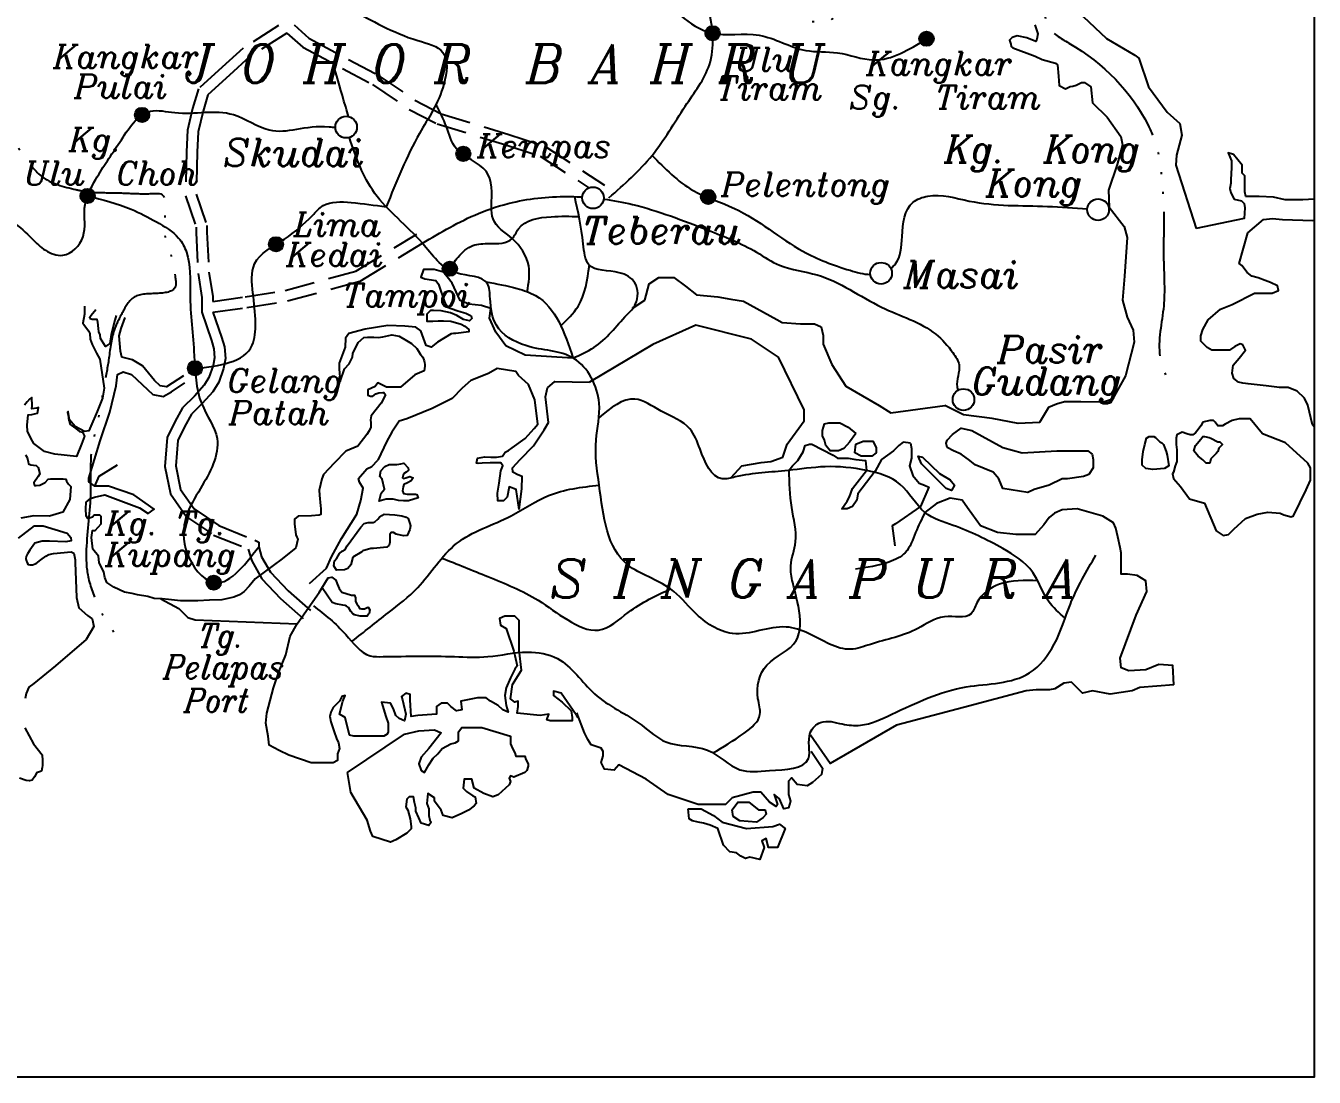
# Model space of a CAD drawing. Header units: metres. Extents: x -16650 to -16226, y -32196 to -31906.
# Drawn here: x -16380.2 to -16315.8, y -31996.4 to -31943.9 of the extents above; entities that cross this region are included whole.
import ezdxf

# ---------------------------------------------------------------- set-up
doc = ezdxf.new("R2010")
doc.units = ezdxf.units.M
doc.header["$LTSCALE"] = 6
doc.header["$MEASUREMENT"] = 0
for name, pattern in [('ACAD_ISO06W100', [36, 24, -3, 0, -3, 0, -3, 0, -3]), ('DASHDOT', [1, 0.5, -0.25, 0, -0.25]), ('HIDDEN', [0.375, 0.25, -0.125])]:
    doc.linetypes.add(name, pattern=pattern)
for name, color, linetype in [('EDIT', 1, 'Continuous'), ('Frame', 7, 'Continuous'), ('JLN', 1, 'HIDDEN'), ('PELAN KUNCI', 7, 'Continuous'), ('SEM', 5, 'DASHDOT')]:
    doc.layers.add(name, color=color, linetype=linetype)
doc.styles.add('style6', font='italic.shx')

msp = doc.modelspace()

# ---------------------------------------------------------------- hatches: boundary and pattern name
at = {"layer": 'EDIT', "linetype": 'ByBlock'}
h = msp.add_hatch(color=7, dxfattribs=at)
edge = h.paths.add_edge_path()
edge.add_arc((-16345.859, -31944.23), 0.36, 0, 360)
h = msp.add_hatch(color=7, dxfattribs=at)
edge = h.paths.add_edge_path()
edge.add_arc((-16335.162, -31944.507), 0.36, 0, 360)
h = msp.add_hatch(color=7, dxfattribs=at)
edge = h.paths.add_edge_path()
edge.add_arc((-16374.39, -31948.314), 0.36, 0, 360)
h = msp.add_hatch(color=7, dxfattribs=at)
edge = h.paths.add_edge_path()
edge.add_arc((-16358.324, -31950.258), 0.36, 0, 360)
h = msp.add_hatch(color=7, dxfattribs=at)
edge = h.paths.add_edge_path()
edge.add_arc((-16377.112, -31952.36), 0.36, 0, 360)
h = msp.add_hatch(color=7, dxfattribs=at)
edge = h.paths.add_edge_path()
edge.add_arc((-16346.08, -31952.414), 0.36, 0, 360)
h = msp.add_hatch(color=7, dxfattribs=at)
edge = h.paths.add_edge_path()
edge.add_arc((-16367.691, -31954.779), 0.36, 0, 360)
h = msp.add_hatch(color=7, dxfattribs=at)
edge = h.paths.add_edge_path()
edge.add_arc((-16358.999, -31956.001), 0.36, 0, 360)
h = msp.add_hatch(color=7, dxfattribs=at)
edge = h.paths.add_edge_path()
edge.add_arc((-16371.741, -31960.977), 0.36, 0, 360)
h = msp.add_hatch(color=7, dxfattribs=at)
edge = h.paths.add_edge_path()
edge.add_arc((-16370.801, -31971.692), 0.36, 0, 360)

# ---------------------------------------------------------------- linework, layer by layer
at = {"layer": 'EDIT', "color": 7, "linetype": 'ByBlock'}
for centre, radius in [((-16345.853, -31944.224), 0.36), ((-16335.157, -31944.501), 0.36), ((-16374.384, -31948.308), 0.36), ((-16364.178, -31948.918), 0.54), ((-16358.318, -31950.251), 0.36), ((-16351.834, -31952.451), 0.54), ((-16377.106, -31952.354), 0.36), ((-16346.075, -31952.408), 0.36), ((-16326.576, -31953.041), 0.54), ((-16367.685, -31954.773), 0.36), ((-16358.993, -31955.995), 0.36), ((-16337.428, -31956.222), 0.54), ((-16371.735, -31960.971), 0.36), ((-16333.309, -31962.536), 0.54), ((-16370.796, -31971.686), 0.36)]:
    msp.add_circle(centre, radius, dxfattribs=at)
at = {"layer": 'Frame', "linetype": 'Continuous'}
msp.add_lwpolyline([(-16405.77, -31906.403), (-16315.77, -31906.403), (-16315.77, -31996.403), (-16405.77, -31996.403)], close=True, dxfattribs=at)
at = {"layer": 'Frame'}
msp.add_lwpolyline([(-16405.77, -31906.403), (-16315.77, -31906.403), (-16315.77, -31996.403), (-16405.77, -31996.403)], close=True, dxfattribs=at)
at = {"layer": 'JLN', "color": 7, "linetype": 'ByBlock'}
for points in [[(-16359.292, -31936.473), (-16354.968, -31939.533), (-16352.583, -31939.652), (-16351.093, -31939.652), (-16350.139, -31940.248), (-16348.842, -31941.881), (-16347.455, -31943.346), (-16345.92, -31944.209), (-16343.533, -31944.323), (-16341.196, -31945.082), (-16339.609, -31945.206), (-16337.798, -31945.559), (-16335.157, -31944.501)], [(-16356.916, -31952.888), (-16357.177, -31951.124), (-16358.675, -31949.982), (-16359.165, -31948.892), (-16359.685, -31947.784)], [(-16377.106, -31952.354), (-16374.926, -31953.023), (-16373.663, -31953.655), (-16372.556, -31954.46), (-16372.165, -31955.164), (-16371.981, -31957.241), (-16371.773, -31960.327), (-16371.4, -31962.751), (-16370.634, -31964.486), (-16371.463, -31966.984), (-16372.173, -31968.384), (-16372.13, -31970.207), (-16370.853, -31971.673), (-16368.549, -31969.899)], [(-16371.735, -31960.985), (-16368.876, -31959.822), (-16368.707, -31958.707), (-16368.841, -31957.198), (-16368.759, -31955.753), (-16367.26, -31954.509), (-16365.865, -31953.329), (-16365.325, -31952.842), (-16363.934, -31952.683), (-16362.173, -31952.903)], [(-16352.85, -31960.46), (-16351.788, -31959.928), (-16350.139, -31958.3), (-16349.706, -31957.756), (-16349.739, -31956.703), (-16350.519, -31956.195), (-16352.038, -31955.793), (-16352.319, -31954.75), (-16352.746, -31952.391)], [(-16355.125, -31957.142), (-16355.048, -31955.854), (-16355.878, -31954.488), (-16356.833, -31953.509), (-16356.916, -31952.888)], [(-16359.046, -31956.042), (-16358.58, -31955.412), (-16357.841, -31954.834), (-16357.012, -31954.738), (-16355.878, -31954.488), (-16355.562, -31954.006), (-16353.934, -31953.396), (-16352.535, -31953.383)], [(-16353.446, -31958.841), (-16352.583, -31957.875), (-16352.016, -31955.817)], [(-16357.181, -31956.65), (-16355.622, -31956.982), (-16354.705, -31957.338), (-16352.835, -31960.453)], [(-16328.227, -31973.458), (-16329.061, -31972.606), (-16329.848, -31971.17), (-16331.347, -31969.978), (-16333.818, -31968.827), (-16335.233, -31968.177), (-16336.473, -31966.772), (-16338.163, -31966.079), (-16340.226, -31965.892), (-16342.079, -31966.078), (-16344.72, -31966.402), (-16345.369, -31966.494), (-16346.481, -31965.013), (-16346.99, -31963.994), (-16348.426, -31963.114), (-16349.74, -31962.507), (-16351.544, -31963.454)], [(-16345.837, -31980.194), (-16344.274, -31979.203), (-16343.485, -31978.267), (-16343.584, -31977.478), (-16343.14, -31975.803), (-16341.668, -31974.571), (-16341.477, -31973.578), (-16341.847, -31971.68), (-16341.94, -31970.846), (-16341.709, -31969.643), (-16341.894, -31967.93), (-16342.024, -31966.06)], [(-16363.88, -31974.615), (-16362.076, -31973.195), (-16360.6, -31971.931), (-16358.665, -31969.736), (-16355.925, -31968.341), (-16354.064, -31967.333), (-16351.525, -31966.814)], [(-16329.599, -31971.59), (-16331.502, -31971.762), (-16332.636, -31972.699), (-16332.932, -31973.241), (-16334.264, -31973.389), (-16335.595, -31973.98), (-16337.962, -31974.768), (-16338.948, -31975.015), (-16341.052, -31974.223), (-16342.172, -31973.902), (-16344.859, -31974.226), (-16346.759, -31973.161), (-16347.963, -31971.995), (-16350.094, -31970.8), (-16351.525, -31966.814)], [(-16335.233, -31968.177), (-16335.7, -31969.17), (-16336.22, -31970.186), (-16337.034, -31970.656), (-16338.702, -31971.007)], [(-16365.81, -31972.846), (-16364.199, -31974.274), (-16362.974, -31975.337), (-16362.325, -31975.383), (-16358.758, -31975.383), (-16357.09, -31975.383), (-16355.098, -31975.152), (-16353.616, -31975.476), (-16351.762, -31977.235), (-16349.399, -31978.809), (-16348.194, -31979.643), (-16346.11, -31980.059), (-16344.489, -31981.032), (-16343.006, -31981.078), (-16341.06, -31980.476), (-16340.967, -31979.18), (-16340.457, -31978.67), (-16339.371, -31978.746), (-16338.466, -31978.809), (-16336.895, -31978.264), (-16333.17, -31976.897), (-16329.999, -31976.193), (-16328.771, -31974.767), (-16327.965, -31972.759), (-16326.688, -31970.311)], [(-16359.386, -31970.455), (-16357.089, -31971.378), (-16354.578, -31972.568), (-16353.099, -31973.551), (-16351.557, -31974.058), (-16350.071, -31973.171), (-16347.963, -31971.995)]]:
    msp.add_spline(points, degree=3, dxfattribs=at)
for points, knots in [([(-16351.037, -31952.447), (-16350.271, -31951.776), (-16348.753, -31950.446), (-16347.399, -31948.005), (-16345.668, -31945.774), (-16345.843, -31943.65), (-16346.366, -31941.969), (-16345.396, -31941.136), (-16345.123, -31939.955), (-16344.875, -31938.84), (-16344.07, -31938.136), (-16343.127, -31938.135), (-16342.566, -31937.742), (-16342.84, -31936.784), (-16342.585, -31936.334), (-16342.116, -31936.08)], [0, 0, 0, 0, 3.359264, 6.659082, 9.319599, 12.389448, 13.488751, 14.699945, 16.136966, 17.508933, 18.404116, 19.454259, 20.482022, 21.831874, 22.20201, 22.20201, 22.20201, 22.20201]), ([(-16370.264, -31938.557), (-16369.205, -31939.689), (-16367.267, -31941.352), (-16363.754, -31943.063), (-16361.511, -31944.418), (-16358.988, -31944.997), (-16359.271, -31947.331), (-16360.809, -31949.505), (-16361.664, -31951.635), (-16362.173, -31952.903)], [39.206931, 39.206931, 39.206931, 39.206931, 44.243437, 47.846625, 51.95983, 53.51708, 55.27148, 58.317953, 62.799757, 62.799757, 62.799757, 62.799757]), ([(-16364.066, -31948.389), (-16364.098, -31948.237), (-16364.41, -31947.223), (-16364.608, -31946.52), (-16364.773, -31945.933)], [38.792364, 38.792364, 38.792364, 38.792364, 39.246247, 41.533849, 41.533849, 41.533849, 41.533849]), ([(-16383.649, -31952.555), (-16383.327, -31952.731), (-16382.455, -31953.274), (-16380.954, -31953.413), (-16379.965, -31954.409), (-16379.26, -31955.123), (-16378.166, -31955.542), (-16377.062, -31954.396), (-16377.43, -31952.903), (-16376.604, -31951.273), (-16375.531, -31949.779), (-16374.364, -31947.845), (-16372.14, -31948.415), (-16370.09, -31947.82), (-16367.7, -31949.591), (-16366.169, -31948.751), (-16364.82, -31948.921), (-16364.718, -31948.932)], [10.596968, 10.596968, 10.596968, 10.596968, 11.812252, 13.938192, 15.362798, 16.327301, 17.331641, 18.87041, 20.437235, 22.172316, 24.618742, 27.035659, 28.389447, 31.652237, 33.811677, 37.149359, 37.432208, 37.432208, 37.432208, 37.432208]), ([(-16351.525, -31966.814), (-16351.634, -31966.055), (-16351.833, -31964.684), (-16351.248, -31962.506), (-16352.556, -31960.018), (-16354.996, -31960.13), (-16356.806, -31959.045), (-16356.986, -31957.726), (-16357.009, -31956.312), (-16359.131, -31956.448), (-16360.515, -31954.286), (-16362.937, -31952.505), (-16363.694, -31950.429), (-16364.015, -31949.432)], [0, 0, 0, 0, 2.522263, 4.563628, 7.420312, 10.184137, 12.170098, 13.6999, 14.526988, 16.365911, 18.86444, 22.719182, 26.121207, 26.121207, 26.121207, 26.121207]), ([(-16348.88, -31950.329), (-16348.24, -31950.986), (-16347.068, -31952.193), (-16344.119, -31953.04), (-16341.85, -31955.055), (-16339.506, -31955.938), (-16338.303, -31956.27), (-16337.965, -31956.283)], [0, 0, 0, 0, 2.999136, 5.500514, 9.989084, 12.812817, 13.941268, 13.941268, 13.941268, 13.941268]), ([(-16360.364, -31954.724), (-16359.45, -31954.182), (-16358.024, -31953.337), (-16355.503, -31952.513), (-16353.729, -31952.352), (-16352.556, -31952.397), (-16352.372, -31952.407)], [0, 0, 0, 0, 3.527883, 5.505033, 8.791181, 9.403774, 9.403774, 9.403774, 9.403774]), ([(-16351.297, -31952.512), (-16350.815, -31952.578), (-16349.029, -31952.916), (-16346.498, -31953.907), (-16344.015, -31954.872), (-16342.37, -31956.029), (-16340.003, -31956.232), (-16337.682, -31958.016), (-16335.043, -31958.772), (-16333.939, -31960.009), (-16333.347, -31960.907), (-16333.715, -31961.616), (-16333.603, -31962.014), (-16333.582, -31962.07)], [10.600722, 10.600722, 10.600722, 10.600722, 12.218937, 16.645458, 19.623587, 21.085157, 23.242722, 27.247994, 30.620419, 32.009499, 32.77409, 33.996418, 34.201679, 34.201679, 34.201679, 34.201679]), ([(-16336.946, -31955.98), (-16336.857, -31955.914), (-16336.436, -31955.51), (-16336.391, -31954.269), (-16336.246, -31952.733), (-16334.652, -31952.158), (-16332.427, -31952.898), (-16329.746, -31952.81), (-16327.779, -31952.947), (-16327.114, -31952.999)], [15.13374, 15.13374, 15.13374, 15.13374, 15.494712, 17.060669, 19.058376, 19.942808, 22.27011, 26.618325, 28.841724, 28.841724, 28.841724, 28.841724])]:
    msp.add_open_spline(points, degree=3, knots=knots, dxfattribs=at)
at = {"layer": 'PELAN KUNCI', "color": 7, "linetype": 'HIDDEN'}
for points in [[(-16367.558, -31943.841), (-16369.32, -31944.963), (-16370.379, -31945.921), (-16371.565, -31946.999), (-16371.856, -31947.987), (-16372.115, -31949.074), (-16372.166, -31950.155), (-16372.218, -31952.355), (-16371.679, -31953.922), (-16371.679, -31954.186), (-16371.579, -31956.228), (-16371.386, -31957.434), (-16371.386, -31958.172)], [(-16367.138, -31944.215), (-16368.991, -31945.394), (-16370.016, -31946.321), (-16371.09, -31947.296), (-16371.334, -31948.125), (-16371.578, -31949.15), (-16371.627, -31950.174), (-16371.675, -31952.271), (-16371.139, -31953.831), (-16371.139, -31954.173), (-16371.041, -31956.172), (-16370.846, -31957.391), (-16370.846, -31957.626)], [(-16367.139, -31944.214), (-16366.347, -31944.92), (-16362.866, -31946.782), (-16361.023, -31948.033), (-16359.63, -31948.748), (-16356.201, -31949.807), (-16354.476, -31950.361), (-16352.043, -31951.953)], [(-16366.78, -31943.811), (-16366.036, -31944.474), (-16362.586, -31946.319), (-16360.747, -31947.568), (-16359.425, -31948.246), (-16356.039, -31949.292), (-16354.241, -31949.869), (-16351.258, -31951.822)], [(-16370.846, -31957.626), (-16369.224, -31957.4), (-16367.229, -31957.076), (-16363.697, -31956.113), (-16360.643, -31954.262)], [(-16370.846, -31958.172), (-16369.143, -31957.934), (-16367.114, -31957.604), (-16363.481, -31956.614), (-16360.364, -31954.724)], [(-16371.386, -31958.172), (-16370.917, -31959.583), (-16370.79, -31960.003), (-16370.753, -31960.456), (-16370.828, -31960.83), (-16371.04, -31961.426), (-16371.278, -31961.821), (-16371.769, -31962.357), (-16372.354, -31962.941), (-16372.737, -31963.652), (-16373.13, -31964.437), (-16373.241, -31965.887), (-16372.959, -31967.241), (-16372.155, -31968.388), (-16370.806, -31969.305), (-16369.081, -31970.004), (-16368.902, -31970.6), (-16368.401, -31971.49), (-16367.459, -31972.484), (-16366.317, -31973.477)], [(-16370.846, -31958.172), (-16370.403, -31959.414), (-16370.257, -31959.902), (-16370.208, -31960.487), (-16370.306, -31960.975), (-16370.55, -31961.658), (-16370.843, -31962.145), (-16371.379, -31962.731), (-16371.916, -31963.267), (-16372.258, -31963.901), (-16372.6, -31964.584), (-16372.697, -31965.852), (-16372.453, -31967.022), (-16371.77, -31967.998), (-16370.55, -31968.827), (-16368.744, -31969.558), (-16368.549, -31969.656), (-16368.549, -31969.899), (-16368.403, -31970.387), (-16367.963, -31971.167), (-16367.085, -31972.094), (-16365.963, -31973.069)]]:
    msp.add_lwpolyline(points, dxfattribs=at)
at = {"layer": 'PELAN KUNCI', "color": 7, "linetype": 'ACAD_ISO06W100', "ltscale": 0.05}
for points in [[(-16397.462, -31931.907), (-16395.719, -31929.725), (-16390.454, -31923.114), (-16389.299, -31921.634), (-16388.949, -31921.326), (-16388.413, -31921.449), (-16387.96, -31921.881), (-16387.59, -31922.19), (-16386.992, -31922.19), (-16386.086, -31922.046), (-16384.521, -31921.326), (-16383.656, -31920.935), (-16382.935, -31920.729), (-16381.617, -31920.564), (-16379.327, -31920.436), (-16376.639, -31920.173), (-16373.687, -31919.909), (-16371.578, -31919.435), (-16369.206, -31919.435), (-16368.573, -31919.857), (-16366.589, -31921.721), (-16365.736, -31922.77), (-16365.736, -31923.098), (-16365.704, -31924.048), (-16365.54, -31924.408), (-16365.408, -31924.998), (-16365.08, -31925.523), (-16365.015, -31925.719), (-16364.326, -31926.178), (-16363.67, -31926.178), (-16363.342, -31926.178), (-16362.981, -31926.309), (-16362.817, -31926.801), (-16362.685, -31927.227), (-16362.39, -31927.981), (-16362.193, -31929.554), (-16361.964, -31929.98), (-16361.242, -31930.898), (-16359.642, -31933.806), (-16359.054, -31934.812), (-16358.215, -31935.819), (-16357.459, -31936.49), (-16357.375, -31936.658), (-16356.881, -31936.931), (-16356.308, -31936.931), (-16355.849, -31936.802), (-16355.29, -31936.687), (-16354.057, -31936.759), (-16353.899, -31936.745), (-16353.139, -31936.802), (-16352.595, -31936.831), (-16352.179, -31937.146), (-16352.064, -31937.232), (-16350.507, -31938.101), (-16350.565, -31938.39), (-16350.565, -31938.737), (-16350.565, -31938.882), (-16350.305, -31939.113), (-16349.668, -31939.691), (-16348.944, -31940.038), (-16348.192, -31940.443), (-16347.381, -31940.877), (-16346.658, -31941.253), (-16345.442, -31941.918), (-16345.095, -31942.236), (-16344.545, -31942.641), (-16343.786, -31942.529), (-16343.149, -31942.647), (-16342.468, -31943.047), (-16341.682, -31943.291), (-16341.26, -31943.454), (-16340.986, -31943.61), (-16340.675, -31943.661), (-16340.511, -31943.693), (-16340.201, -31943.645), (-16339.827, -31943.479), (-16339.624, -31943.306), (-16339.248, -31943.103), (-16338.959, -31942.872), (-16338.698, -31942.641), (-16338.64, -31942.265), (-16338.698, -31942.005), (-16339.016, -31941.571), (-16339.364, -31941.05), (-16338.901, -31940.067), (-16337.868, -31938.428), (-16337.66, -31937.596), (-16337.348, -31936.505), (-16337.088, -31935.777), (-16336.672, -31935.777), (-16335.943, -31936.193), (-16335.215, -31936.921), (-16334.435, -31938.168), (-16334.175, -31938.272), (-16331.365, -31938.22), (-16330.949, -31938.584), (-16330.325, -31939.259), (-16329.805, -31939.623), (-16329.337, -31940.299), (-16329.18, -31940.767), (-16329.232, -31941.858), (-16329.232, -31942.482), (-16329.076, -31943.885), (-16328.036, -31944.717), (-16324.081, -31948.825), (-16323.62, -31950.022), (-16323.389, -31951.542), (-16323.297, -31952.97), (-16323.297, -31954.306), (-16323.297, -31955.642), (-16323.297, -31957.852), (-16323.482, -31960.386), (-16322.882, -31961.998)], [(-16403.307, -31929.201), (-16397.397, -31931.914), (-16396.047, -31932.978), (-16392.646, -31935.934), (-16387.101, -31940.353), (-16382.458, -31944.425), (-16380.981, -31946.164), (-16380.902, -31947.926), (-16381.059, -31948.984), (-16380.393, -31950.198), (-16379.413, -31951.373), (-16377.688, -31952.039), (-16377.06, -31952.156), (-16375.884, -31952.195), (-16374.826, -31952.234), (-16373.767, -31952.234), (-16373.532, -31952.234), (-16373.277, -31954.011), (-16372.999, -31955.122), (-16372.721, -31956.455), (-16372.721, -31956.899), (-16373.666, -31957.232), (-16374.833, -31957.454), (-16375.389, -31958.232), (-16375.778, -31959.065), (-16376.056, -31960.564), (-16376.279, -31961.841), (-16376.679, -31963.935), (-16376.89, -31964.916), (-16376.96, -31967.159), (-16377.17, -31970.032), (-16377.1, -31971.294), (-16376.609, -31972.766), (-16376.258, -31973.467), (-16375.908, -31973.957), (-16375.697, -31974.518)]]:
    msp.add_spline(points, degree=3, dxfattribs=at)
at = {"layer": 'SEM', "color": 7, "linetype": 'ByBlock', "ltscale": 20}
for points in [[(-16328.419, -31941.879), (-16327.317, -31943.39), (-16326.158, -31944.484), (-16324.747, -31945.327), (-16324.536, -31945.474), (-16324.052, -31946.905), (-16323.125, -31948.169), (-16322.493, -31948.737), (-16322.387, -31949.326), (-16322.661, -31950.316), (-16322.682, -31950.821)], [(-16329.74, -31943.811), (-16329.592, -31944.253), (-16329.634, -31944.527), (-16329.697, -31944.632), (-16330.14, -31944.463), (-16330.624, -31944.358), (-16330.877, -31944.442), (-16331.004, -31944.569), (-16330.94, -31944.779), (-16330.919, -31944.884), (-16330.835, -31944.948), (-16329.719, -31945.369), (-16329.381, -31945.537), (-16328.707, -31945.727), (-16328.602, -31945.811), (-16328.56, -31946.379), (-16328.518, -31946.842), (-16328.202, -31947.011), (-16327.97, -31946.884), (-16327.844, -31946.863), (-16327.675, -31946.821), (-16327.401, -31946.695), (-16327.254, -31946.695), (-16326.938, -31946.905), (-16326.853, -31947.705), (-16326.116, -31948.421), (-16325.442, -31949.39), (-16325.357, -31949.803), (-16325.631, -31950.792), (-16326.052, -31952.076), (-16326.031, -31952.919), (-16325.273, -31953.887), (-16325.125, -31954.434), (-16325.252, -31956.371), (-16325.357, -31957.566), (-16325.125, -31958.408), (-16324.83, -31959.061), (-16324.767, -31959.672), (-16325.209, -31961.356), (-16325.862, -31962.514), (-16326.305, -31962.661), (-16327.442, -31962.64), (-16327.963, -31962.647), (-16328.265, -31962.647), (-16328.656, -31962.767), (-16329.065, -31962.935), (-16329.507, -31963.672), (-16330.581, -31963.735), (-16331.866, -31963.482), (-16333.301, -31963.295), (-16334.247, -31962.829)], [(-16315.77, -31952.521), (-16316.338, -31952.557), (-16317.229, -31952.557), (-16317.808, -31952.423), (-16318.521, -31952.379), (-16319.19, -31952.379), (-16319.234, -31952.156), (-16319.234, -31951.533), (-16319.234, -31951.355), (-16319.368, -31951.221), (-16319.368, -31950.82), (-16319.814, -31950.286), (-16320.081, -31950.197), (-16319.903, -31950.598), (-16319.903, -31950.954), (-16319.947, -31951.533), (-16319.947, -31951.711), (-16319.992, -31951.978), (-16319.947, -31952.201), (-16319.769, -31952.512), (-16319.412, -31952.601), (-16319.279, -31952.735), (-16319.234, -31952.958), (-16319.279, -31953.492), (-16321.678, -31953.984)], [(-16322.682, -31950.821), (-16321.678, -31953.984)], [(-16319.093, -31954.207), (-16318.298, -31953.537), (-16317.853, -31953.492), (-16317.363, -31953.537), (-16315.847, -31953.581), (-16315.77, -31953.573)], [(-16315.77, -31963.894), (-16315.862, -31963.801), (-16316.085, -31962.822), (-16316.263, -31962.465), (-16316.619, -31962.109), (-16317.065, -31961.931), (-16317.511, -31961.931), (-16318.179, -31961.842), (-16319.07, -31961.753), (-16319.338, -31961.708), (-16319.561, -31961.664), (-16319.783, -31961.486), (-16319.873, -31961.218), (-16319.828, -31960.818), (-16319.516, -31960.461), (-16319.204, -31960.061), (-16319.338, -31959.793), (-16319.471, -31959.749), (-16319.739, -31959.883), (-16320.006, -31960.061), (-16320.363, -31960.061), (-16320.675, -31960.061), (-16320.897, -31960.061), (-16321.12, -31959.927), (-16321.432, -31959.615), (-16321.432, -31959.348), (-16321.343, -31959.036), (-16321.076, -31958.547), (-16320.452, -31958.012), (-16319.873, -31957.79), (-16318.758, -31957.211), (-16317.867, -31957.211), (-16317.555, -31957.077), (-16317.6, -31956.854), (-16317.956, -31956.676), (-16318.224, -31956.587), (-16318.58, -31956.454), (-16318.892, -31956.365), (-16319.115, -31956.186), (-16319.382, -31955.83), (-16319.516, -31955.741), (-16319.093, -31954.207)], [(-16352.85, -31960.46), (-16355.224, -31960.322), (-16356.199, -31959.846), (-16356.698, -31959.166), (-16357.016, -31958.464), (-16356.948, -31957.988), (-16357.402, -31957.829), (-16358.037, -31957.761), (-16358.468, -31957.58), (-16358.876, -31956.718), (-16359.307, -31956.174), (-16359.783, -31956.038), (-16360.305, -31956.038), (-16360.441, -31956.424), (-16360.237, -31956.492), (-16359.693, -31956.582), (-16359.556, -31956.764), (-16359.239, -31957.693), (-16359.103, -31957.92), (-16358.649, -31958.078), (-16358.422, -31958.146), (-16358.195, -31958.214), (-16357.923, -31958.35), (-16357.901, -31958.486), (-16358.014, -31958.6), (-16358.309, -31958.532), (-16358.649, -31958.328), (-16358.967, -31958.192), (-16359.42, -31958.101), (-16359.806, -31958.078), (-16359.965, -31958.078), (-16360.146, -31958.26), (-16360.146, -31958.622), (-16359.851, -31958.622), (-16359.579, -31958.6), (-16359.307, -31958.6), (-16358.944, -31958.622), (-16358.422, -31958.758), (-16358.241, -31958.872), (-16358.037, -31959.03), (-16358.037, -31959.144), (-16358.695, -31959.234), (-16358.808, -31959.234), (-16358.921, -31959.257), (-16359.602, -31959.665), (-16359.919, -31959.914), (-16360.169, -31959.824), (-16360.441, -31959.098), (-16360.691, -31958.917), (-16361.235, -31958.872), (-16362.097, -31958.826), (-16363.231, -31959.008), (-16364.048, -31959.234), (-16364.206, -31959.461), (-16364.229, -31959.914), (-16364.524, -31960.708), (-16364.524, -31961.002), (-16364.479, -31961.637), (-16364.252, -31961.002), (-16364.025, -31960.753), (-16363.866, -31960.413), (-16363.844, -31960.232), (-16363.571, -31959.688), (-16363.299, -31959.438), (-16363.118, -31959.416), (-16362.982, -31959.416), (-16362.8, -31959.416), (-16362.573, -31959.438), (-16362.346, -31959.393), (-16361.893, -31959.302), (-16361.53, -31959.37), (-16361.167, -31959.574), (-16360.917, -31959.733), (-16360.645, -31959.982), (-16360.555, -31960.118), (-16360.464, -31960.277), (-16360.35, -31960.413), (-16360.282, -31960.594), (-16360.26, -31960.685), (-16360.237, -31960.776), (-16360.237, -31960.866), (-16360.282, -31961.093), (-16360.736, -31961.297), (-16361.462, -31961.909), (-16362.165, -31961.909), (-16362.596, -31961.705), (-16362.732, -31961.886), (-16363.095, -31962.045), (-16363.095, -31962.227), (-16363.095, -31962.317), (-16362.959, -31962.363), (-16362.845, -31962.363), (-16362.687, -31962.249), (-16362.551, -31962.204), (-16362.346, -31962.181), (-16362.301, -31962.181), (-16362.21, -31962.295), (-16362.421, -31962.716), (-16362.92, -31963.351), (-16362.966, -31963.555), (-16362.943, -31963.691), (-16362.943, -31963.918), (-16363.034, -31964.099), (-16363.147, -31964.28), (-16363.601, -31964.87), (-16364.191, -31965.119), (-16364.78, -31965.708), (-16365.302, -31966.275), (-16365.393, -31966.502), (-16365.461, -31966.774), (-16365.529, -31967.068), (-16365.506, -31967.318), (-16365.461, -31967.839), (-16365.438, -31967.975), (-16365.438, -31968.27), (-16365.529, -31968.315), (-16365.914, -31968.338), (-16366.572, -31968.36), (-16366.754, -31968.519), (-16366.754, -31968.746), (-16366.686, -31969.29), (-16366.64, -31969.403), (-16366.595, -31969.517), (-16366.686, -31969.947), (-16367.382, -31970.502)], [(-16349.882, -31957.977), (-16349.244, -31957.563), (-16349.029, -31956.758), (-16348.545, -31956.435), (-16347.793, -31956.435), (-16347.202, -31956.865), (-16346.665, -31957.294), (-16345.591, -31957.402), (-16344.946, -31957.509), (-16344.301, -31957.616), (-16342.636, -31958.529), (-16342.367, -31958.69), (-16341.454, -31958.744), (-16340.756, -31958.744), (-16340.433, -31958.905), (-16340.326, -31959.334), (-16340.326, -31959.764), (-16339.896, -31960.784), (-16339.198, -31961.857), (-16337.532, -31962.824), (-16336.941, -31963.2), (-16334.247, -31962.829)], [(-16377.263, -31957.858), (-16377.269, -31958.083), (-16377.269, -31958.264), (-16377.338, -31958.718), (-16377.292, -31958.786), (-16377.065, -31959.103), (-16376.997, -31959.239), (-16376.975, -31959.511), (-16376.929, -31959.647), (-16376.884, -31959.783), (-16376.657, -31960.214), (-16376.498, -31960.509), (-16376.271, -31961.959), (-16376.362, -31962.458), (-16376.634, -31963.138), (-16376.952, -31963.863), (-16377.043, -31964.09), (-16377.269, -31964.135), (-16377.723, -31963.886), (-16378.018, -31963.546), (-16378.086, -31963.138), (-16378.109, -31963.161), (-16378.086, -31963.319), (-16378.063, -31963.455), (-16378.041, -31963.591), (-16378.018, -31963.637), (-16378.018, -31963.682), (-16377.973, -31963.773), (-16377.927, -31963.818), (-16377.7, -31963.977), (-16377.519, -31964.135), (-16377.36, -31964.158), (-16377.269, -31964.362), (-16377.406, -31964.77), (-16377.655, -31965.382), (-16378.744, -31965.269), (-16379.266, -31965.133), (-16379.787, -31964.725), (-16379.855, -31964.611), (-16380.105, -31964.135), (-16380.128, -31963.818), (-16380.082, -31963.297), (-16379.901, -31963.274), (-16379.765, -31963.251), (-16379.606, -31963.206), (-16379.56, -31962.934), (-16379.651, -31962.957), (-16379.901, -31963.002), (-16379.878, -31962.843), (-16379.901, -31962.435), (-16379.991, -31962.503), (-16380.128, -31962.639), (-16380.264, -31962.821)], [(-16375.675, -31958.331), (-16375.75, -31958.559), (-16375.931, -31959.284), (-16375.999, -31959.738), (-16376.203, -31959.874), (-16376.453, -31959.488), (-16376.476, -31959.307), (-16376.544, -31959.148), (-16376.566, -31958.99), (-16376.589, -31958.672), (-16376.634, -31958.536), (-16376.702, -31958.536), (-16376.884, -31958.536), (-16376.975, -31958.491), (-16376.997, -31958.423), (-16376.929, -31958.31), (-16376.687, -31958.03)], [(-16372.317, -31961.346), (-16373.164, -31961.891), (-16373.481, -31961.846), (-16373.754, -31961.574), (-16374.366, -31960.849), (-16374.865, -31960.554), (-16375.387, -31960.418), (-16375.455, -31960.123), (-16375.523, -31959.352), (-16375.432, -31958.99), (-16375.224, -31958.44)], [(-16344.918, -31966.43), (-16344.388, -31965.845), (-16343.421, -31965.684), (-16342.937, -31965.63), (-16342.346, -31965.416), (-16342.131, -31964.771), (-16341.272, -31963.59), (-16341.272, -31963.054), (-16342.561, -31960.423), (-16343.904, -31959.51), (-16346.698, -31958.813), (-16348.847, -31959.779), (-16352.014, -31961.664)], [(-16355.519, -31968.029), (-16355.679, -31967.026), (-16356.019, -31966.89), (-16356.132, -31967.411), (-16356.314, -31967.593), (-16356.586, -31967.593), (-16356.609, -31967.207), (-16356.518, -31966.709), (-16356.45, -31966.097), (-16356.337, -31965.847), (-16356.45, -31965.689), (-16356.972, -31965.689), (-16357.38, -31965.711), (-16357.584, -31965.734), (-16357.652, -31965.711), (-16357.607, -31965.462), (-16357.244, -31965.394), (-16356.949, -31965.417), (-16356.654, -31965.417), (-16356.359, -31965.371), (-16356.223, -31965.167), (-16356.064, -31965.076), (-16355.883, -31964.94), (-16355.225, -31964.487), (-16354.772, -31963.988), (-16354.59, -31963.762), (-16354.747, -31962.553), (-16355.065, -31961.783), (-16355.564, -31961.329), (-16355.7, -31961.125), (-16356.63, -31960.989), (-16357.061, -31961.239), (-16357.945, -31961.579), (-16358.376, -31961.964), (-16358.875, -31962.485), (-16359.873, -31962.984), (-16361.144, -31963.505), (-16361.529, -31963.619), (-16361.892, -31964.163), (-16362.142, -31964.616), (-16362.6, -31965.558)], [(-16376.749, -31966.864), (-16377.043, -31966.638), (-16377.043, -31966.456), (-16376.476, -31964.598), (-16376, -31963.169), (-16375.682, -31961.855), (-16375.614, -31961.288), (-16375.32, -31961.152), (-16374.911, -31961.288), (-16373.845, -31962.285), (-16373.323, -31962.376), (-16372.915, -31962.149), (-16372.241, -31961.694)], [(-16355.519, -31968.029), (-16355.385, -31966.991), (-16355.382, -31966.384), (-16355.586, -31966.293), (-16355.836, -31966.157), (-16355.858, -31965.953), (-16355.473, -31965.523), (-16354.815, -31964.843), (-16354.271, -31964.049), (-16354.066, -31963.687), (-16354.203, -31962.395), (-16354.112, -31961.941), (-16353.749, -31961.624), (-16352.014, -31961.664)], [(-16319.783, -31969.011), (-16319.204, -31968.477), (-16318.625, -31968.254), (-16318.09, -31968.165), (-16317.466, -31968.21), (-16317.288, -31968.299), (-16316.931, -31968.388), (-16316.798, -31968.344), (-16316.174, -31967.052), (-16315.951, -31966.562), (-16315.951, -31966.117), (-16315.951, -31965.939), (-16316.085, -31965.716), (-16317.199, -31964.692), (-16318.357, -31964.247), (-16318.981, -31963.49), (-16319.516, -31963.49), (-16319.873, -31963.579), (-16320.229, -31963.757), (-16320.363, -31963.846), (-16320.586, -31963.846), (-16320.719, -31963.668), (-16320.808, -31963.579), (-16320.987, -31963.579), (-16321.343, -31963.668), (-16321.432, -31963.846), (-16321.566, -31964.024), (-16321.7, -31964.202), (-16321.833, -31964.291), (-16321.967, -31964.291), (-16322.145, -31964.247), (-16322.368, -31964.158), (-16322.635, -31964.291), (-16322.68, -31964.469), (-16322.68, -31964.781), (-16322.635, -31965.048), (-16322.635, -31965.182), (-16322.635, -31965.449), (-16322.635, -31965.627), (-16322.724, -31965.85), (-16322.814, -31966.161), (-16322.858, -31966.251), (-16322.814, -31966.473), (-16322.457, -31966.874), (-16322.011, -31967.497), (-16321.254, -31967.72), (-16320.675, -31969.101), (-16320.318, -31969.323), (-16320.051, -31969.279), (-16319.783, -31969.011)], [(-16338.693, -31964.235), (-16339.016, -31964.664), (-16339.284, -31964.986), (-16339.553, -31965.094), (-16339.821, -31965.094), (-16339.983, -31965.094), (-16340.198, -31964.825), (-16340.251, -31964.557), (-16340.359, -31964.342), (-16340.359, -31964.074), (-16340.251, -31963.751), (-16340.036, -31963.698), (-16339.499, -31963.698), (-16339.069, -31963.912), (-16338.693, -31964.235)], [(-16333.858, -31964.288), (-16333.429, -31963.966), (-16332.892, -31964.074), (-16331.334, -31964.932), (-16330.367, -31965.201), (-16328.648, -31965.094), (-16327.519, -31965.094), (-16327.09, -31965.094), (-16326.875, -31965.255), (-16326.821, -31965.523), (-16326.821, -31965.952), (-16327.036, -31966.275), (-16327.305, -31966.382), (-16328.11, -31966.489), (-16328.379, -31966.489), (-16329.024, -31966.811), (-16329.776, -31967.026), (-16330.098, -31967.187), (-16331.334, -31966.972), (-16331.548, -31966.489), (-16331.817, -31966.167), (-16332.73, -31965.791), (-16332.999, -31965.577), (-16333.429, -31965.255), (-16333.805, -31965.094), (-16334.127, -31964.932), (-16334.181, -31964.718), (-16334.127, -31964.557), (-16333.858, -31964.288)], [(-16342.024, -31966.06), (-16341.863, -31965.845), (-16341.594, -31965.577), (-16341.326, -31965.147), (-16341.218, -31964.825), (-16341.003, -31964.771), (-16340.896, -31964.771), (-16339.821, -31965.308), (-16339.607, -31965.469), (-16339.069, -31965.469), (-16338.693, -31965.523), (-16338.21, -31965.577), (-16338.163, -31966.079)], [(-16338.747, -31965.201), (-16338.693, -31964.771), (-16338.317, -31964.61), (-16337.834, -31964.61), (-16337.673, -31964.932), (-16337.673, -31965.201), (-16337.888, -31965.362), (-16338.156, -31965.362), (-16338.425, -31965.362), (-16338.747, -31965.201)], [(-16335.954, -31964.718), (-16336.33, -31964.664), (-16336.545, -31964.825), (-16336.813, -31965.094), (-16337.404, -31965.523), (-16337.727, -31966.119)], [(-16335.954, -31964.718), (-16335.9, -31964.986), (-16335.9, -31965.469), (-16336.007, -31965.845), (-16335.846, -31966.328), (-16335.524, -31966.704), (-16335.255, -31966.811), (-16335.04, -31966.919), (-16335.462, -31967.874)], [(-16323.259, -31965.983), (-16323.839, -31966.028), (-16324.195, -31965.983), (-16324.373, -31965.805), (-16324.373, -31965.538), (-16324.329, -31965.137), (-16324.24, -31964.781), (-16324.15, -31964.469), (-16324.017, -31964.38), (-16323.794, -31964.38), (-16323.705, -31964.425), (-16323.482, -31964.647), (-16323.393, -31964.692), (-16323.304, -31964.781), (-16323.259, -31964.915), (-16323.17, -31965.137), (-16323.126, -31965.315), (-16323.036, -31965.85), (-16323.259, -31965.983)], [(-16320.942, -31965.494), (-16320.987, -31965.716), (-16321.165, -31965.716), (-16321.343, -31965.538), (-16321.566, -31965.36), (-16321.789, -31965.093), (-16321.7, -31964.826), (-16321.432, -31964.514), (-16321.343, -31964.38), (-16321.254, -31964.38), (-16321.031, -31964.425), (-16320.942, -31964.469), (-16320.586, -31964.647), (-16320.496, -31964.647), (-16320.363, -31964.781), (-16320.541, -31964.959), (-16320.586, -31965.137), (-16320.675, -31965.226), (-16320.942, -31965.494)], [(-16380.218, -31965.291), (-16380.128, -31965.427), (-16380.082, -31965.654), (-16380.059, -31965.745), (-16379.946, -31965.79), (-16379.674, -31965.835), (-16379.583, -31965.926), (-16379.492, -31966.243), (-16379.583, -31966.379), (-16379.787, -31966.697), (-16379.765, -31966.833), (-16379.674, -31966.833), (-16379.492, -31966.81), (-16379.22, -31966.674), (-16379.084, -31966.515), (-16378.948, -31966.493), (-16378.562, -31966.493), (-16378.336, -31966.493), (-16378.199, -31966.515), (-16378.154, -31966.606), (-16378.063, -31966.765), (-16377.95, -31966.878), (-16377.997, -31967.529), (-16378.337, -31968.164), (-16379.017, -31968.368), (-16379.789, -31968.345), (-16380.446, -31968.458)], [(-16334.181, -31966.972), (-16335.416, -31965.738), (-16335.578, -31965.362), (-16335.363, -31965.416), (-16334.503, -31966.221), (-16333.966, -31966.543), (-16333.751, -31966.811), (-16333.912, -31967.08), (-16334.181, -31966.972)], [(-16376.759, -31967.412), (-16376.25, -31967.295), (-16374.503, -31967.952), (-16374.072, -31968.224), (-16373.777, -31968.02), (-16374.798, -31967.295), (-16376.068, -31966.864), (-16376.749, -31966.864), (-16376.522, -31966.366), (-16375.614, -31965.799)], [(-16366.003, -31971.723), (-16365.164, -31970.953), (-16364.914, -31970.386), (-16364.415, -31969.479), (-16363.644, -31968.255), (-16363.44, -31967.575), (-16363.326, -31966.963), (-16363.508, -31966.668), (-16363.553, -31966.487), (-16363.145, -31965.988), (-16362.895, -31965.875), (-16362.6, -31965.558)], [(-16362.374, -31966.51), (-16362.487, -31966.374), (-16362.442, -31966.102), (-16362.237, -31965.875), (-16362.033, -31965.784), (-16361.852, -31965.784), (-16361.648, -31965.784), (-16361.444, -31965.739), (-16361.285, -31965.716), (-16361.081, -31965.943), (-16361.058, -31966.056), (-16361.171, -31966.17), (-16361.262, -31966.215), (-16361.33, -31966.306), (-16361.353, -31966.442), (-16361.307, -31966.487), (-16361.194, -31966.442), (-16360.99, -31966.374), (-16360.831, -31966.442), (-16360.922, -31966.6), (-16361.103, -31966.691), (-16361.285, -31966.782), (-16361.33, -31966.895), (-16361.353, -31967.099), (-16361.307, -31967.235), (-16361.126, -31967.258), (-16360.922, -31967.258), (-16360.718, -31967.258), (-16360.65, -31967.28), (-16360.582, -31967.439), (-16361.058, -31967.598), (-16361.307, -31967.598), (-16361.557, -31967.575), (-16361.829, -31967.507), (-16362.169, -31967.507), (-16362.532, -31967.62), (-16362.419, -31967.212), (-16362.26, -31967.008), (-16362.374, -31966.51)], [(-16337.727, -31966.119), (-16338.586, -31967.241), (-16338.64, -31967.563), (-16338.855, -31967.885), (-16339.123, -31967.992), (-16339.392, -31967.992), (-16339.123, -31967.617), (-16339.016, -31967.402), (-16338.855, -31966.972), (-16338.163, -31966.079)], [(-16376.288, -31971.16), (-16376.522, -31970.672), (-16376.567, -31970.355), (-16376.839, -31970.015), (-16376.907, -31969.426), (-16376.862, -31969.086), (-16376.726, -31969.086), (-16376.431, -31968.746), (-16376.431, -31968.383), (-16376.499, -31968.315), (-16376.771, -31968.315), (-16376.862, -31968.406), (-16376.953, -31968.451), (-16377.089, -31968.474), (-16377.18, -31968.338), (-16377.202, -31967.998), (-16377.18, -31967.658), (-16376.953, -31967.476), (-16376.759, -31967.412)], [(-16335.462, -31967.874), (-16336.706, -31968.744), (-16336.867, -31968.851), (-16336.744, -31969.843)], [(-16322.792, -31976.797), (-16322.846, -31975.83), (-16323.544, -31975.777), (-16324.189, -31976.045), (-16325.048, -31976.099), (-16325.424, -31975.938), (-16325.478, -31975.454), (-16324.672, -31973.307), (-16324.135, -31972.126), (-16324.189, -31971.589), (-16324.619, -31971.321), (-16325.102, -31971.267), (-16325.424, -31971.267), (-16325.424, -31970.891), (-16325.424, -31970.462), (-16325.424, -31970.193), (-16325.478, -31969.925), (-16325.585, -31969.388), (-16325.693, -31968.959), (-16325.8, -31968.69), (-16326.338, -31968.368), (-16327.627, -31967.992), (-16328.379, -31968.046), (-16328.755, -31968.207), (-16329.024, -31968.422), (-16329.292, -31968.798), (-16329.722, -31969.281), (-16330.098, -31969.281), (-16330.689, -31969.281), (-16331.602, -31969.173), (-16332.462, -31968.851), (-16333.106, -31967.939), (-16333.375, -31967.563), (-16333.966, -31967.456), (-16334.664, -31967.724), (-16335.233, -31968.177)], [(-16363.848, -31970.409), (-16363.939, -31970.794), (-16364.097, -31970.975), (-16364.256, -31971.043), (-16364.664, -31971.066), (-16364.801, -31970.839), (-16364.755, -31970.59), (-16364.642, -31970.454), (-16364.506, -31970.227), (-16364.37, -31970.114), (-16364.234, -31970.023), (-16364.12, -31969.842), (-16363.44, -31968.913), (-16363.281, -31968.731), (-16363.077, -31968.686), (-16362.827, -31968.686), (-16362.736, -31968.641), (-16362.6, -31968.505), (-16362.51, -31968.414), (-16362.396, -31968.323), (-16362.283, -31968.255), (-16361.738, -31968.301), (-16361.398, -31968.346), (-16361.171, -31968.414), (-16361.081, -31968.482), (-16360.99, -31968.731), (-16360.967, -31968.845), (-16360.99, -31969.026), (-16361.126, -31969.321), (-16361.307, -31969.343), (-16361.67, -31969.253), (-16361.806, -31969.185), (-16361.92, -31969.185), (-16361.988, -31969.275), (-16361.988, -31969.661), (-16362.033, -31969.819), (-16362.147, -31969.91), (-16362.804, -31969.978), (-16362.941, -31969.978), (-16363.349, -31970.091), (-16363.394, -31970.137), (-16363.848, -31970.409)], [(-16380.56, -31969.456), (-16379.766, -31968.844), (-16379.335, -31968.844), (-16378.133, -31969.206), (-16377.951, -31969.433), (-16377.929, -31969.592), (-16378.201, -31969.637), (-16379.017, -31969.614), (-16379.38, -31969.614), (-16379.743, -31969.705), (-16379.993, -31970.068), (-16380.106, -31970.249), (-16380.174, -31970.385), (-16380.197, -31970.476), (-16380.174, -31970.566), (-16380.129, -31970.702), (-16380.083, -31970.77), (-16379.993, -31970.793), (-16379.857, -31970.793), (-16379.675, -31970.725), (-16379.448, -31970.544), (-16379.199, -31970.362), (-16379.04, -31970.272), (-16378.813, -31970.226), (-16377.929, -31970.136), (-16377.792, -31970.204), (-16377.724, -31970.544), (-16377.724, -31970.68), (-16377.656, -31972.425), (-16377.543, -31972.946), (-16377.112, -31973.332), (-16376.885, -31973.49), (-16376.794, -31973.876), (-16377.18, -31974.533), (-16378.703, -31975.839), (-16379.792, -31976.723), (-16380.041, -31976.905), (-16380.177, -31977.222), (-16380.223, -31977.471)], [(-16367.382, -31970.502), (-16368.735, -31971.5), (-16369.03, -31971.863), (-16369.279, -31972.135), (-16369.506, -31972.293), (-16369.801, -31972.407), (-16370.391, -31972.543), (-16371.003, -31972.565), (-16371.593, -31972.588), (-16372.205, -31972.588), (-16372.455, -31972.588), (-16373.067, -31972.52), (-16373.385, -31972.497), (-16373.771, -31972.475), (-16374.088, -31972.384), (-16374.61, -31972.293), (-16374.882, -31972.225), (-16375.268, -31972.157), (-16375.789, -31971.908), (-16376.152, -31971.681), (-16376.243, -31971.432), (-16376.288, -31971.16)], [(-16365.526, -31972.177), (-16365.073, -31971.451), (-16364.891, -31971.406), (-16364.687, -31971.565), (-16364.619, -31971.746), (-16364.528, -31971.973), (-16364.392, -31972.154), (-16363.916, -31972.313), (-16363.757, -31972.313), (-16363.712, -31972.449), (-16363.712, -31972.63), (-16363.644, -31972.743), (-16363.553, -31972.857), (-16363.508, -31972.97), (-16363.417, -31972.993), (-16363.258, -31972.993), (-16363.122, -31972.925), (-16363.077, -31972.902), (-16362.986, -31973.038), (-16363.031, -31973.219), (-16363.054, -31973.265), (-16363.122, -31973.355), (-16363.213, -31973.355), (-16363.394, -31973.355), (-16363.485, -31973.355), (-16363.757, -31973.287), (-16363.848, -31973.242), (-16363.939, -31973.129), (-16364.052, -31972.925), (-16364.165, -31972.857), (-16364.234, -31972.834), (-16364.347, -31972.811), (-16364.687, -31972.743), (-16364.869, -31972.675), (-16365.384, -31971.948)], [(-16373.437, -31972.494), (-16372.546, -31972.973), (-16372.092, -31973.427), (-16371.729, -31973.54), (-16366.627, -31973.739)], [(-16355.79, -31975.108), (-16355.633, -31975.84), (-16355.743, -31976.005), (-16355.963, -31976.445), (-16356.184, -31976.941), (-16356.239, -31977.326), (-16356.184, -31977.822), (-16356.074, -31978.152), (-16356.349, -31978.042), (-16356.569, -31977.822), (-16356.955, -31977.601), (-16357.175, -31977.436), (-16357.616, -31977.436), (-16358.442, -31977.601), (-16358.387, -31978.042), (-16358.663, -31978.097), (-16358.938, -31977.877), (-16359.103, -31977.711), (-16359.434, -31977.711), (-16359.654, -31977.877), (-16359.654, -31978.097), (-16359.654, -31978.262), (-16360.591, -31978.317), (-16360.921, -31978.372), (-16360.976, -31977.546), (-16360.976, -31977.271), (-16361.197, -31977.216), (-16361.417, -31977.381), (-16361.362, -31977.546), (-16361.197, -31978.262), (-16361.252, -31978.592), (-16361.527, -31978.482), (-16361.692, -31978.317), (-16361.803, -31977.987), (-16361.968, -31977.711), (-16362.409, -31977.656), (-16362.188, -31978.372), (-16362.078, -31978.702), (-16362.078, -31978.923), (-16362.078, -31979.143), (-16362.133, -31979.253), (-16362.298, -31979.363), (-16362.464, -31979.363), (-16363.786, -31979.363), (-16364.006, -31979.308), (-16364.226, -31978.427), (-16364.502, -31978.262), (-16364.337, -31977.601), (-16364.226, -31977.326), (-16364.392, -31977.381), (-16364.502, -31977.601), (-16364.832, -31977.932), (-16364.943, -31978.152), (-16364.998, -31978.372), (-16364.943, -31978.647), (-16364.777, -31979.143), (-16364.667, -31979.473), (-16364.557, -31979.693), (-16364.502, -31979.968), (-16364.612, -31980.244), (-16364.612, -31980.354), (-16364.612, -31980.574), (-16364.832, -31980.684), (-16365.053, -31980.684), (-16365.604, -31980.684), (-16365.934, -31980.684), (-16367.036, -31980.299), (-16367.532, -31980.079), (-16368.028, -31979.803), (-16368.083, -31979.363), (-16368.193, -31978.702), (-16368.138, -31978.207), (-16367.807, -31976.941), (-16367.532, -31976.115), (-16367.201, -31975.289), (-16366.981, -31974.354), (-16366.627, -31973.739), (-16365.526, -31972.177)], [(-16355.522, -31975.067), (-16355.523, -31973.583), (-16355.743, -31973.363), (-16356.239, -31973.363), (-16356.514, -31973.473), (-16356.459, -31973.803), (-16356.184, -31973.968), (-16355.79, -31975.108)], [(-16352.668, -31978.297), (-16353.429, -31977.216), (-16353.815, -31977.106), (-16353.815, -31977.326), (-16353.374, -31977.656), (-16352.934, -31978.097), (-16352.879, -31978.427), (-16352.879, -31978.592), (-16353.98, -31978.592), (-16354.146, -31978.537), (-16354.035, -31978.262), (-16354.476, -31978.317), (-16355.633, -31978.207), (-16355.578, -31977.877), (-16355.578, -31977.601), (-16355.743, -31977.656), (-16355.963, -31977.491), (-16355.853, -31976.776), (-16355.413, -31976.06), (-16355.522, -31975.067)], [(-16322.792, -31976.797), (-16324.492, -31976.932), (-16324.878, -31977.098), (-16325.979, -31977.263), (-16326.861, -31977.098), (-16327.357, -31977.208), (-16327.907, -31976.657), (-16328.293, -31976.712), (-16328.734, -31976.987), (-16329.009, -31977.042), (-16329.285, -31977.042), (-16329.67, -31977.042), (-16330.166, -31977.098), (-16333.306, -31977.923), (-16336.666, -31978.804), (-16339.971, -31980.731), (-16340.952, -31979.311)], [(-16352.668, -31978.297), (-16352.586, -31978.419)], [(-16340.923, -31980.1), (-16340.357, -31980.951), (-16340.412, -31981.281), (-16340.853, -31981.667), (-16341.128, -31981.832), (-16341.624, -31981.777), (-16341.9, -31981.446), (-16342.065, -31981.612), (-16342.065, -31982.272), (-16341.955, -31982.602), (-16342.065, -31982.933), (-16342.285, -31982.988), (-16342.506, -31982.492), (-16342.781, -31982.272), (-16342.616, -31982.768), (-16342.671, -31982.878), (-16343.001, -31982.657), (-16343.442, -31982.162), (-16343.828, -31982.162), (-16344.874, -31982.437), (-16345.205, -31982.768), (-16346.582, -31982.768), (-16348.069, -31982.272), (-16349.171, -31981.501), (-16350.548, -31980.786), (-16350.769, -31981.061), (-16351.264, -31981.006), (-16351.43, -31980.676), (-16351.319, -31980.345), (-16351.319, -31980.125), (-16351.43, -31979.96), (-16351.925, -31979.795), (-16352.091, -31979.52), (-16352.256, -31979.189), (-16352.642, -31978.198), (-16352.644, -31978.195)], [(-16380.245, -31978.945), (-16379.815, -31979.738), (-16379.384, -31980.282), (-16379.361, -31980.577), (-16379.361, -31980.826), (-16379.384, -31980.917), (-16379.406, -31981.098), (-16379.656, -31981.189), (-16379.701, -31981.279), (-16379.769, -31981.393), (-16379.883, -31981.551), (-16380.019, -31981.597), (-16380.177, -31981.574), (-16380.518, -31981.461)], [(-16364.116, -31981.18), (-16361.252, -31979.253), (-16360.536, -31979.088), (-16359.764, -31979.033), (-16359.434, -31979.198), (-16360.04, -31979.968), (-16360.425, -31980.409), (-16360.536, -31980.739), (-16360.425, -31981.069), (-16360.26, -31981.18), (-16360.04, -31980.794), (-16359.82, -31980.464), (-16359.599, -31980.244), (-16359.379, -31979.968), (-16359.158, -31979.858), (-16358.938, -31979.748), (-16358.718, -31979.693), (-16358.553, -31979.583), (-16358.553, -31979.308), (-16358.553, -31979.143), (-16358.387, -31978.923), (-16357.396, -31978.923), (-16355.963, -31979.363), (-16355.963, -31979.638), (-16355.963, -31979.748), (-16355.853, -31979.968), (-16355.743, -31980.189), (-16355.688, -31980.354), (-16355.413, -31980.354), (-16355.247, -31980.354), (-16355.192, -31980.519), (-16355.082, -31980.739), (-16355.082, -31980.849), (-16355.137, -31981.069), (-16355.247, -31981.18), (-16355.798, -31981.4), (-16355.963, -31981.345), (-16356.019, -31981.455), (-16355.963, -31981.62), (-16356.019, -31981.785), (-16356.569, -31982.281), (-16356.845, -31982.391), (-16357.286, -31982.226), (-16357.781, -31981.95), (-16357.891, -31981.51), (-16358.277, -31981.51), (-16358.332, -31981.95), (-16358.167, -31982.115), (-16357.836, -31982.336), (-16357.726, -31982.391), (-16357.671, -31982.721), (-16357.781, -31982.831), (-16358.057, -31983.051), (-16358.387, -31983.216), (-16358.883, -31983.437), (-16359.324, -31983.326), (-16359.434, -31983.051), (-16359.764, -31982.611), (-16359.764, -31982.446), (-16360.095, -31982.226), (-16360.15, -31982.721), (-16360.04, -31982.996), (-16360.04, -31983.216), (-16360.04, -31983.326), (-16359.985, -31983.547), (-16359.93, -31983.657), (-16360.04, -31983.822), (-16360.425, -31983.712), (-16360.536, -31983.437), (-16360.701, -31983.106), (-16360.701, -31982.941), (-16360.756, -31982.666), (-16360.811, -31982.391), (-16361.031, -31982.391), (-16361.142, -31982.501), (-16361.197, -31982.886), (-16361.087, -31983.051), (-16360.976, -31983.492), (-16360.921, -31983.877), (-16360.921, -31983.987), (-16361.142, -31984.207), (-16361.692, -31984.538), (-16361.968, -31984.648), (-16362.849, -31984.372), (-16362.959, -31984.097), (-16363.125, -31983.547), (-16363.951, -31982.17), (-16364.116, -31981.18)], [(-16344.819, -31983.373), (-16344.874, -31983.043), (-16344.599, -31982.657), (-16344.048, -31982.657), (-16343.552, -31983.043), (-16343.222, -31983.043), (-16343.167, -31983.263), (-16343.332, -31983.428), (-16343.662, -31983.648), (-16344.489, -31983.593), (-16344.819, -31983.373)], [(-16347.078, -31982.988), (-16346.417, -31982.988), (-16345.811, -31983.318), (-16345.37, -31983.648), (-16344.158, -31983.979), (-16342.836, -31983.869), (-16342.506, -31983.758), (-16342.23, -31983.979), (-16342.616, -31984.914), (-16343.056, -31984.914), (-16343.167, -31984.474), (-16343.387, -31984.584), (-16343.277, -31984.914), (-16343.497, -31985.52), (-16343.993, -31985.41), (-16344.213, -31985.465), (-16344.434, -31985.355), (-16344.654, -31985.19), (-16344.984, -31985.135), (-16345.315, -31984.804), (-16345.59, -31983.979), (-16345.976, -31983.813), (-16346.307, -31983.703), (-16346.582, -31983.648), (-16346.857, -31983.593), (-16347.023, -31983.483), (-16347.078, -31982.988)]]:
    msp.add_lwpolyline(points, dxfattribs=at)

# ---------------------------------------------------------------- texts
at = {"layer": 'PELAN KUNCI', "color": 7, "linetype": 'DASHDOT', "ltscale": 20, "style": 'style6'}
for s, height, p in [('Kangkar', 1.17, (-16378.835, -31945.975)), ('Ulu', 1.17, (-16344.726, -31946.118)), ('Kangkar', 1.17, (-16338.169, -31946.32)), ('Pulai', 1.17, (-16377.777, -31947.465)), ('Tiram', 1.17, (-16345.652, -31947.546)), ('Sg.  Tiram', 1.17, (-16339.029, -31948.006)), ('Kg. ', 1.17, (-16378.04, -31950.116)), ('Kempas', 1.17, (-16357.624, -31950.434)), ('Kg.  Kong', 1.35, (-16334.279, -31950.693)), ('Skudai', 1.35, (-16370.321, -31950.861)), ('Ulu  Choh', 1.17, (-16380.274, -31951.807)), ('Pelentong', 1.17, (-16345.423, -31952.361)), ('Kong', 1.35, (-16332.198, -31952.384)), ('Lima', 1.17, (-16366.813, -31954.36)), ('Teberau', 1.35, (-16352.375, -31954.751)), ('Kedai', 1.17, (-16367.175, -31955.867)), ('Masai', 1.35, (-16336.301, -31956.949)), ('Tampoi', 1.17, (-16364.337, -31957.897)), ('Pasir', 1.35, (-16331.625, -31960.697)), ('Gudang', 1.35, (-16332.896, -31962.288)), ('Gelang', 1.17, (-16370.117, -31962.168)), ('Patah', 1.17, (-16370.052, -31963.776)), ('Kg. Tg.', 1.17, (-16376.22, -31969.291)), ('Kupang', 1.17, (-16376.233, -31970.862))]:
    msp.add_text(s, height=height, dxfattribs=at).set_placement(p)
at = {"layer": 'PELAN KUNCI', "color": 7, "linetype": 'Continuous', "style": 'style6'}
for s, p in [('J O H O R  B A H R U', (-16372.221, -31946.696)), ('S I N G A P U R A', (-16354, -31972.432))]:
    msp.add_text(s, height=1.90949, dxfattribs=at).set_placement(p)
at = {"layer": 'PELAN KUNCI', "color": 7, "linetype": 'DASHDOT', "ltscale": 20, "style": 'style6', "oblique": 5, "width": 0.9}
for s, p in [('Tg.  ', (-16371.605, -31974.907)), ('Pelapas', (-16373.34, -31976.484)), ('Port', (-16372.308, -31978.154))]:
    msp.add_text(s, height=1.17, dxfattribs=at).set_placement(p)

doc.saveas('drawing.dxf')
